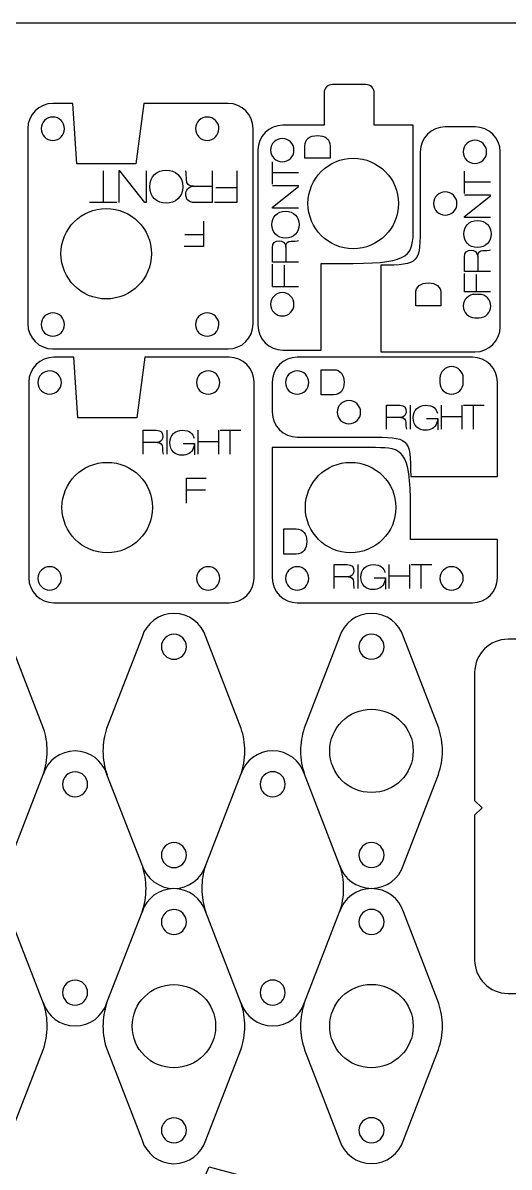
# Model space of a CAD drawing. Header units: millimetres. Extents: x 1 to 244, y 1 to 320.
# Drawn here: x 75.7 to 122.3, y 210.2 to 320 of the extents above; entities that cross this region are included whole.
import ezdxf

# ---------------------------------------------------------------- set-up
doc = ezdxf.new("R2010")
doc.units = ezdxf.units.MM
doc.layers.add('Layer_1', color=7, linetype='CONTINUOUS')

msp = doc.modelspace()

# ---------------------------------------------------------------- linework, layer by layer
at = {"layer": 'Layer_1', "color": 1, "true_color": 0xff0000}
for points in [[(3.684074, 320.010623), (241.132588, 320.010623)], [(104.533081, 313.292606), (104.533081, 310.192112), (100.580277, 310.192112)], [(108.533299, 314.092423), (105.332899, 314.092423)], [(109.324086, 310.19183), (109.333117, 310.192112), (109.333117, 313.292606)], [(80.823592, 306.482583), (80.450494, 312.281121), (78.528843, 312.281121)], [(95.326992, 312.281121), (87.251486, 312.281121), (86.481019, 306.482583), (80.823592, 306.482583), (80.823592, 306.482583)], [(76.128826, 309.881668), (76.128826, 291.10881)], [(79.648419, 309.849495), (79.648419, 309.849495)], [(94.446459, 309.849495), (94.446459, 309.849495)], [(97.726446, 291.10881), (97.726446, 309.881668)], [(113.076794, 300.272566), (113.076794, 310.192112), (109.324086, 310.192112), (109.324086, 310.19183)], [(119.018419, 310.027577), (116.146526, 310.027577)], [(98.180823, 307.792377), (98.180823, 290.993946)], [(113.747072, 307.628123), (113.74425, 300.75827), (113.745379, 300.75827)], [(121.418437, 290.829692), (121.418437, 307.627559)], [(100.52101, 306.672801), (100.52101, 306.672801)], [(118.986246, 306.508266), (118.986246, 306.508266)], [(116.141446, 301.54821), (116.141446, 301.54821)], [(87.988086, 297.854203), (87.988086, 297.854203)], [(107.325106, 298.33257), (107.325106, 298.33257)], [(100.580277, 288.594775), (104.265534, 288.594775), (104.265534, 296.921459), (107.325388, 296.921459)], [(109.970092, 296.748739), (109.970092, 288.429957), (119.018419, 288.429957)], [(119.403088, 293.949095), (118.995277, 293.949095)], [(100.52101, 291.874479), (100.52101, 291.874479)], [(118.987939, 291.709379), (119.39575, 291.709379), (119.39575, 291.709379)], [(79.648419, 291.049543), (79.648419, 291.049543)], [(94.446459, 291.049543), (94.446459, 291.049543)], [(78.528843, 288.709075), (95.326992, 288.709075)], [(80.91729, 282.113251), (80.54391, 287.912643), (78.622823, 287.912643)], [(95.420126, 287.912643), (87.344619, 287.912643), (86.574152, 282.113251), (80.91729, 282.113251), (80.91729, 282.113251)], [(118.750872, 287.912643), (101.953288, 287.912643)], [(115.632034, 285.897577), (115.632034, 285.489475)], [(117.871468, 285.482419), (117.871468, 285.889957), (117.871468, 285.889957)], [(76.222806, 285.512335), (76.222806, 266.73976)], [(79.342208, 285.480726), (79.342208, 285.480726)], [(94.540721, 285.481291), (94.540721, 285.481291)], [(97.819579, 266.73976), (97.819579, 285.512335)], [(99.553552, 285.512335), (99.553552, 282.64016)], [(103.073146, 285.480726), (103.073146, 285.480726)], [(112.832108, 276.464856), (121.150326, 276.464856), (121.150326, 285.512335)], [(108.033483, 282.635645), (108.033483, 282.635645)], [(101.953006, 280.240989), (108.822859, 280.238167), (108.822859, 280.239296)], [(99.553552, 279.235996), (99.553552, 266.73976)], [(109.473099, 279.235996), (99.553552, 279.235996), (99.553552, 279.235996)], [(88.08263, 273.485154), (88.08263, 273.485154)], [(111.413377, 273.484871), (111.413377, 273.484871)], [(121.150326, 266.73976), (121.150326, 270.424736), (112.823923, 270.424736), (112.823923, 273.484871)], [(79.342208, 266.680494), (79.342208, 266.680494)], [(94.540439, 266.680494), (94.540439, 266.680494)], [(103.073146, 266.680494), (103.073146, 266.680494)], [(117.870339, 266.680494), (117.870339, 266.680494)], [(78.622823, 264.340025), (95.420126, 264.340025)], [(101.953288, 264.340025), (118.750872, 264.340025)], [(77.636174, 252.278129), (74.244992, 261.062014)], [(87.07679, 261.074431), (83.684197, 252.286878)], [(96.578648, 252.286878), (93.187748, 261.07048)], [(106.019263, 261.082898), (102.62667, 252.295063)], [(115.521403, 252.295063), (112.130221, 261.078665)], [(123.168497, 260.845831), (122.164068, 260.845831)], [(91.331572, 260.118545), (91.331572, 260.118545)], [(110.274328, 260.127011), (110.274328, 260.127011)], [(118.964232, 257.645996), (118.964232, 245.362838), (119.670634, 244.655871), (118.964232, 243.949751), (118.964232, 230.046074), (118.963668, 230.046074)], [(109.074319, 254.126685), (109.074319, 254.126685)], [(74.244992, 239.158465), (77.603719, 247.848369)], [(87.108963, 239.086216), (83.718628, 247.869818)], [(93.187748, 239.167214), (96.546192, 247.8574)], [(106.051719, 239.094683), (102.661101, 247.878285)], [(112.130503, 239.17568), (115.488948, 247.865303)], [(81.86217, 246.918165), (81.86217, 246.918165)], [(100.804643, 246.926914), (100.804643, 246.926914)], [(91.331572, 240.118585), (91.331572, 240.118585)], [(110.274328, 240.127051), (110.274328, 240.127051)], [(77.636174, 225.860154), (74.244992, 234.644038)], [(83.718628, 225.966834), (87.07679, 234.656456)], [(96.578648, 225.868903), (93.187748, 234.652223)], [(102.661101, 225.975018), (106.019263, 234.665205)], [(115.521121, 225.877369), (112.129939, 234.660689)], [(91.331572, 233.700569), (91.331572, 233.700569)], [(110.274328, 233.709318), (110.274328, 233.709318)], [(90.131563, 227.700525), (90.131563, 227.700525)], [(109.074319, 227.708991), (109.074319, 227.708991)], [(81.86217, 226.917923), (81.86217, 226.917923)], [(100.804643, 226.926671), (100.804643, 226.926671)], [(122.163503, 226.845956), (148.563699, 226.845956)], [(74.244992, 212.740771), (77.603719, 221.430676)], [(83.722014, 221.423903), (87.07679, 212.745005)], [(93.187748, 212.74952), (96.546192, 221.439425)], [(102.66477, 221.432369), (106.019263, 212.753471)], [(112.130221, 212.757987), (115.488666, 221.447609)], [(91.331572, 213.700891), (91.331572, 213.700891)], [(110.274328, 213.709076), (110.274328, 213.709076)], [(101.184232, 159.507451), (81.087752, 168.336774), (81.087752, 175.563638), (90.995728, 204.475894), (93.504119, 210.195974), (110.143659, 205.710334), (121.662841, 207.335651), (128.574463, 212.595991), (175.726459, 212.595991), (175.726459, 162.192796), (163.132292, 159.507451)]]:
    msp.add_lwpolyline(points, dxfattribs=at)
at = {"layer": 'Layer_1', "color": 5, "true_color": 0x0000ff}
for points in [[(102.681986, 307.013161), (102.681986, 308.190875)], [(105.098937, 308.190875), (105.098937, 307.013161), (102.681986, 307.013161), (102.681986, 307.013161)], [(99.575848, 304.518599), (99.575848, 306.67647)], [(83.355126, 305.81033), (83.355126, 302.764588)], [(87.461177, 305.81033), (87.461177, 302.764588), (87.350263, 302.764588), (84.950246, 305.81033), (84.850903, 305.81033), (84.850903, 302.764588)], [(93.797348, 305.81033), (93.797348, 302.764588), (92.12123, 302.764588)], [(96.159266, 305.81033), (96.159266, 302.764588), (94.022843, 302.764588)], [(102.076619, 305.603743), (99.575848, 305.603743)], [(117.978994, 303.626495), (117.978994, 305.783801)], [(92.005801, 304.32189), (92.010317, 304.330075), (93.797348, 304.335719)], [(102.076619, 302.23147), (99.575848, 302.23147), (99.575848, 302.322346), (102.076619, 304.292821), (102.076619, 304.374666), (99.575848, 304.374666)], [(120.48033, 304.711357), (117.978712, 304.711357)], [(96.159266, 304.180779), (94.146174, 304.180779)], [(120.48033, 301.338519), (117.978712, 301.338519), (117.978712, 301.429677), (120.48033, 303.400717), (120.48033, 303.482561), (117.978712, 303.482561)], [(84.675643, 302.764588), (82.048719, 302.764588)], [(89.397503, 302.696855), (89.397503, 302.696855)], [(92.983137, 300.970219), (92.983137, 298.553832), (91.100997, 298.553832)], [(99.519403, 300.641148), (99.519403, 300.641148)], [(92.983137, 299.677359), (91.179172, 299.677359)], [(117.923114, 299.748761), (117.923114, 299.748761)], [(102.076619, 297.027857), (99.575848, 297.027857), (99.575848, 298.404537)], [(100.854879, 298.498799), (100.86137, 298.495412)], [(100.861088, 298.495412), (100.865603, 297.027857)], [(102.076619, 294.68767), (99.575848, 294.68767), (99.575848, 296.842719)], [(100.738603, 294.68767), (100.738603, 296.741119)], [(120.48033, 296.134906), (117.978712, 296.134906), (117.978712, 297.51215)], [(119.258308, 297.606412), (119.264799, 297.603308), (119.269314, 296.134906)], [(120.48033, 294.195757), (117.978712, 294.195757), (117.978712, 295.950332)], [(119.14175, 294.195757), (119.14175, 295.848732)], [(113.315837, 292.85633), (113.315837, 294.034043)], [(115.732506, 294.034043), (115.732506, 292.85633), (113.315837, 292.85633), (113.315837, 292.85633)], [(104.261866, 286.716586), (105.439861, 286.716586)], [(105.439861, 284.299908), (104.261866, 284.299908), (104.261866, 286.716586), (104.261866, 286.716586)], [(110.510548, 281.003554), (110.510548, 283.301688), (111.775186, 283.301688)], [(112.792879, 283.301688), (112.792879, 281.003554)], [(115.779919, 281.003554), (115.779919, 283.301688)], [(117.748983, 283.301688), (117.748983, 281.003554)], [(117.905334, 283.301688), (119.886817, 283.301688)], [(118.863761, 281.0044), (118.863761, 283.281368)], [(111.861828, 282.126798), (111.859006, 282.120871), (110.510548, 282.116638)], [(114.347359, 282.03056), (115.42827, 282.03056), (115.42827, 280.953036)], [(115.779919, 282.232631), (117.748983, 282.232631)], [(87.179519, 278.604383), (87.179519, 280.901954), (88.444439, 280.901954)], [(89.461568, 280.901671), (89.461568, 278.6041)], [(92.448608, 278.604383), (92.448608, 280.901954)], [(94.417672, 280.901671), (94.417672, 278.6041)], [(94.574588, 280.901671), (96.556352, 280.901671)], [(95.533297, 278.604383), (95.533297, 280.881351)], [(88.531363, 279.727063), (88.528259, 279.721136), (87.179519, 279.716903)], [(91.016048, 279.630543), (92.096959, 279.630543), (92.096959, 278.553018)], [(92.448608, 279.832896), (94.417672, 279.832896)], [(91.349917, 273.899174), (91.349917, 276.31556), (93.232057, 276.31556)], [(91.349917, 275.192034), (93.153881, 275.192034)], [(100.678208, 271.439325), (101.855921, 271.439325)], [(101.855921, 269.022656), (100.678208, 269.022656), (100.678208, 271.439325), (100.678208, 271.439325)], [(105.484452, 265.709085), (105.484452, 268.006374), (106.748808, 268.006374)], [(107.766501, 268.006374), (107.766501, 265.709085)], [(110.753541, 265.709085), (110.753541, 268.006374)], [(110.753541, 266.938727), (112.722606, 266.938727)], [(112.722606, 268.006374), (112.722606, 265.709085)], [(112.878957, 268.006374), (114.860721, 268.006374)], [(113.837666, 265.709367), (113.837666, 267.986054)], [(106.835732, 266.832047), (106.832628, 266.825838), (105.484452, 266.821323)], [(109.320699, 266.736091), (110.401892, 266.736091), (110.401892, 265.65772)]]:
    msp.add_lwpolyline(points, dxfattribs=at)
at = {"layer": 'Layer_1', "color": 1, "true_color": 0xff0000}
for points in [[(105.332899, 314.092423), (104.890939, 314.092423), (104.533081, 313.734001), (104.533081, 313.292606)], [(109.333117, 313.292606), (109.333117, 313.734001), (108.97413, 314.092423), (108.533299, 314.092423)], [(78.528843, 312.281121), (77.203246, 312.281121), (76.128826, 311.206137), (76.128826, 309.881668)], [(97.726446, 309.881668), (97.726446, 311.206419), (96.65259, 312.281121), (95.326992, 312.281121)], [(78.53223, 310.973868), (77.913599, 310.975279), (77.410961, 310.476028), (77.408703, 309.857679)], [(79.648419, 309.849495), (79.651241, 310.467844), (79.150579, 310.971046), (78.53223, 310.973868)], [(93.33027, 310.97415), (92.711357, 310.976126), (92.209001, 310.476592), (92.206461, 309.857961)], [(94.446459, 309.849495), (94.449281, 310.468408), (93.948901, 310.97161), (93.33027, 310.97415)], [(77.408703, 309.857679), (77.405881, 309.238766), (77.905979, 308.735846), (78.524328, 308.734717)], [(78.524328, 308.734717), (79.142959, 308.731612), (79.646161, 309.231428), (79.648419, 309.849495)], [(92.206461, 309.857961), (92.203639, 309.23933), (92.704301, 308.73641), (93.32265, 308.734717)], [(93.32265, 308.734717), (93.940999, 308.732177), (94.444483, 309.23171), (94.446459, 309.849495)], [(100.580277, 310.192112), (99.254961, 310.192112), (98.180823, 309.11741), (98.180823, 307.792377)], [(116.146526, 310.027577), (114.822057, 310.027577), (113.747072, 308.953439), (113.747072, 307.628123)], [(121.418437, 307.627559), (121.418437, 308.953157), (120.343452, 310.027577), (119.018419, 310.027577)], [(100.52863, 308.912235), (99.910281, 308.914492), (99.407643, 308.414395), (99.405386, 307.796046)], [(101.644254, 307.789272), (101.647077, 308.407057), (101.14839, 308.910541), (100.52863, 308.912235)], [(118.99443, 308.747981), (118.375517, 308.749957), (117.872597, 308.250424), (117.870903, 307.632075)], [(120.110619, 307.624172), (120.113441, 308.242804), (119.612779, 308.745724), (118.99443, 308.747981)], [(99.405386, 307.796046), (99.402563, 307.177979), (99.902943, 306.674495), (100.52101, 306.672801)], [(100.52101, 306.672801), (101.139923, 306.670543), (101.643126, 307.170359), (101.644254, 307.789272)], [(117.870903, 307.632075), (117.868081, 307.013443), (118.368179, 306.509959), (118.986246, 306.508266)], [(118.986246, 306.508266), (119.604594, 306.506008), (120.108079, 307.005823), (120.110619, 307.624172)], [(102.98481, 302.672583), (102.98481, 305.069497), (104.92791, 307.012597), (107.325106, 307.012597)], [(107.325106, 307.012597), (109.721737, 307.012597), (111.664837, 305.069497), (111.664837, 302.672583)], [(116.14963, 303.788208), (115.530717, 303.790466), (115.027797, 303.29065), (115.026103, 302.671737)], [(117.265819, 302.664399), (117.268641, 303.283312), (116.767979, 303.785386), (116.14963, 303.788208)], [(79.308059, 297.854203), (79.308059, 300.250835), (81.251159, 302.193935), (83.648354, 302.193935)], [(83.648354, 302.193935), (86.04555, 302.193652), (87.988086, 300.250552), (87.988086, 297.854203)], [(107.325106, 298.33257), (104.92791, 298.33257), (102.98481, 300.275106), (102.98481, 302.672583)], [(111.664837, 302.672583), (111.664837, 300.275388), (109.721737, 298.33257), (107.325106, 298.33257)], [(115.026103, 302.671737), (115.023281, 302.05367), (115.523379, 301.550186), (116.141446, 301.54821)], [(116.141446, 301.54821), (116.759794, 301.545106), (117.262997, 302.045768), (117.265819, 302.664399)], [(107.325388, 296.921459), (112.853839, 296.921459), (113.076794, 297.763328), (113.076794, 300.272566)], [(113.745379, 300.75827), (113.745379, 296.916379), (113.745379, 296.748739), (109.970092, 296.748739)], [(83.648354, 293.51419), (81.251159, 293.51419), (79.308059, 295.457008), (79.308059, 297.854203)], [(87.988086, 297.854203), (87.988086, 295.457008), (86.04555, 293.51419), (83.648354, 293.51419)], [(100.52863, 294.11363), (99.910281, 294.116452), (99.407643, 293.616355), (99.405386, 292.997723)], [(101.644254, 292.990668), (101.647077, 293.609017), (101.14839, 294.112219), (100.52863, 294.11363)], [(118.995277, 293.949095), (118.376646, 293.951352), (117.872879, 293.452383), (117.871468, 292.833188)], [(120.518994, 292.825003), (120.521817, 293.444199), (120.021437, 293.947683), (119.403088, 293.949095)], [(99.405386, 292.997723), (99.402563, 292.379375), (99.902943, 291.876455), (100.52101, 291.874479)], [(100.52101, 291.874479), (101.139923, 291.872221), (101.643126, 292.372319), (101.644254, 292.990668)], [(117.871468, 292.833188), (117.868646, 292.214275), (118.369026, 291.711355), (118.987939, 291.709379)], [(119.39575, 291.709379), (120.013534, 291.707121), (120.516737, 292.207219), (120.518994, 292.825003)], [(76.128826, 291.10881), (76.128826, 289.783495), (77.203246, 288.709075), (78.528843, 288.709075)], [(78.53223, 292.173635), (77.913599, 292.175892), (77.410397, 291.676923), (77.408703, 291.057728)], [(79.648419, 291.049543), (79.651241, 291.668739), (79.150579, 292.171941), (78.53223, 292.173635)], [(93.33027, 292.173635), (92.711921, 292.175892), (92.208719, 291.676923), (92.207026, 291.057728)], [(94.446459, 291.049543), (94.449281, 291.668739), (93.948901, 292.171941), (93.33027, 292.173635)], [(95.326992, 288.709075), (96.65259, 288.709075), (97.726446, 289.783495), (97.726446, 291.10881)], [(77.408703, 291.057728), (77.405881, 290.438815), (77.905979, 289.936177), (78.52461, 289.933919)], [(78.52461, 289.933919), (79.142959, 289.931661), (79.646161, 290.432041), (79.648419, 291.049543)], [(92.207026, 291.057728), (92.204203, 290.438815), (92.704866, 289.936177), (93.323214, 289.933919)], [(93.323214, 289.933919), (93.941563, 289.931661), (94.445048, 290.432041), (94.446459, 291.049543)], [(98.180823, 290.993946), (98.180823, 289.66863), (99.254961, 288.594775), (100.580277, 288.594775)], [(119.018419, 288.429957), (120.343452, 288.429957), (121.418437, 289.504377), (121.418437, 290.829692)], [(78.622823, 287.912643), (77.296661, 287.912643), (76.222806, 286.837659), (76.222806, 285.512335)], [(97.819579, 285.512335), (97.819579, 286.837659), (96.746006, 287.912643), (95.420126, 287.912643)], [(101.953288, 287.912643), (100.627972, 287.912643), (99.553552, 286.837659), (99.553552, 285.512335)], [(121.150326, 285.512335), (121.150326, 286.837659), (120.07647, 287.912643), (118.750872, 287.912643)], [(116.755843, 287.013483), (116.13693, 287.015741), (115.633446, 286.515643), (115.632034, 285.897577)], [(117.871468, 285.889957), (117.87429, 286.508023), (117.37391, 287.011508), (116.755843, 287.013483)], [(78.226301, 286.604826), (77.607388, 286.606519), (77.10475, 286.106986), (77.102492, 285.488628)], [(79.342208, 285.480726), (79.34503, 286.099366), (78.844368, 286.602568), (78.226301, 286.604826)], [(93.424532, 286.604826), (92.805619, 286.607366), (92.303546, 286.107268), (92.301006, 285.489475)], [(94.540721, 285.481291), (94.543543, 286.099648), (94.043163, 286.60285), (93.424532, 286.604826)], [(101.956957, 286.604826), (101.338608, 286.606519), (100.835688, 286.106986), (100.833712, 285.488628)], [(103.073146, 285.480726), (103.075968, 286.099366), (102.575306, 286.602568), (101.956957, 286.604826)], [(77.102492, 285.488628), (77.09967, 284.869715), (77.60005, 284.366513), (78.218399, 284.365666)], [(78.218399, 284.365666), (78.836748, 284.362844), (79.33995, 284.862659), (79.342208, 285.480726)], [(92.301006, 285.489475), (92.298183, 284.869715), (92.798563, 284.367077), (93.416912, 284.366231)], [(93.416912, 284.366231), (94.035261, 284.363408), (94.538746, 284.862659), (94.540721, 285.481291)], [(100.833712, 285.488628), (100.83089, 284.869715), (101.330988, 284.366513), (101.949337, 284.365666)], [(101.949337, 284.365666), (102.567686, 284.362844), (103.070888, 284.862659), (103.073146, 285.480726)], [(115.632034, 285.489475), (115.629212, 284.871126), (116.128746, 284.367359), (116.747659, 284.366231)], [(116.747659, 284.366231), (117.366572, 284.363408), (117.869492, 284.863506), (117.871468, 285.482419)], [(106.917012, 283.759735), (106.298381, 283.762557), (105.796026, 283.262742), (105.793486, 282.644111)], [(108.033483, 282.635645), (108.036306, 283.254275), (107.535643, 283.757477), (106.917012, 283.759735)], [(99.553552, 282.64016), (99.553552, 281.315974), (100.627408, 280.240989), (101.953006, 280.240989)], [(105.793486, 282.644111), (105.790663, 282.02548), (106.291043, 281.52256), (106.909674, 281.520867)], [(106.909674, 281.520867), (107.528023, 281.518045), (108.030943, 282.01786), (108.033483, 282.635645)], [(108.822859, 280.239296), (112.66475, 280.239296), (112.832108, 280.239296), (112.832108, 276.464856)], [(112.823923, 273.484871), (112.823923, 279.01304), (111.982337, 279.235996), (109.473099, 279.235996)], [(79.402321, 273.485154), (79.402321, 275.88122), (81.345421, 277.824885), (83.742617, 277.824885)], [(83.742617, 277.824885), (86.139812, 277.824885), (88.08263, 275.88122), (88.08263, 273.485154)], [(102.73335, 273.484871), (102.73335, 275.88122), (104.67645, 277.824885), (107.073363, 277.824885)], [(107.073363, 277.824885), (109.470559, 277.824885), (111.413377, 275.88122), (111.413377, 273.484871)], [(83.742617, 269.144858), (81.345421, 269.144858), (79.402321, 271.087958), (79.402321, 273.485154)], [(88.08263, 273.485154), (88.08263, 271.087958), (86.139812, 269.144858), (83.742617, 269.144858)], [(107.073363, 269.144858), (104.67645, 269.144858), (102.73335, 271.087394), (102.73335, 273.484871)], [(111.413377, 273.484871), (111.413377, 271.087394), (109.470559, 269.144858), (107.073363, 269.144858)], [(78.226301, 267.804303), (77.607388, 267.807125), (77.104186, 267.307591), (77.102492, 266.689243)], [(79.342208, 266.680494), (79.34503, 267.300254), (78.844368, 267.803456), (78.226301, 267.804303)], [(93.42425, 267.804303), (92.805619, 267.807125), (92.302417, 267.307591), (92.301006, 266.689243)], [(94.540439, 266.680494), (94.543261, 267.300254), (94.042599, 267.803456), (93.42425, 267.804303)], [(101.956957, 267.804303), (101.338608, 267.807125), (100.835123, 267.307591), (100.833712, 266.688396)], [(103.073146, 266.680494), (103.075968, 267.300254), (102.575306, 267.802609), (101.956957, 267.804303)], [(116.754432, 267.804303), (116.136083, 267.807125), (115.632881, 267.307591), (115.631188, 266.688396)], [(117.870339, 266.680494), (117.873161, 267.300254), (117.373063, 267.802609), (116.754432, 267.804303)], [(76.222806, 266.73976), (76.222806, 265.414727), (77.296661, 264.340025), (78.622823, 264.340025)], [(77.102492, 266.689243), (77.09967, 266.069483), (77.60005, 265.566845), (78.218681, 265.565434)], [(78.218681, 265.565434), (78.836748, 265.562611), (79.33995, 266.062709), (79.342208, 266.680494)], [(92.301006, 266.689243), (92.298183, 266.069483), (92.798563, 265.566845), (93.416912, 265.565434)], [(93.416912, 265.565434), (94.035261, 265.562611), (94.538746, 266.062709), (94.540439, 266.680494)], [(95.420126, 264.340025), (96.746006, 264.340025), (97.819579, 265.414727), (97.819579, 266.73976)], [(99.553552, 266.73976), (99.553552, 265.414163), (100.627972, 264.340025), (101.953288, 264.340025)], [(100.833712, 266.688396), (100.83089, 266.069483), (101.330988, 265.566845), (101.949901, 265.564869)], [(101.949901, 265.564869), (102.567686, 265.562047), (103.070888, 266.062427), (103.073146, 266.680494)], [(115.631188, 266.688396), (115.628366, 266.069483), (116.128746, 265.566845), (116.747377, 265.564869)], [(116.747377, 265.564869), (117.365726, 265.562047), (117.868928, 266.062427), (117.870339, 266.680494)], [(118.750872, 264.340025), (120.07647, 264.340025), (121.150326, 265.414163), (121.150326, 266.73976)], [(90.131563, 263.319227), (88.69731, 263.319227), (87.48319, 262.374911), (87.07679, 261.074431)], [(93.187748, 261.07048), (92.782477, 262.3735), (91.56751, 263.319227), (90.131563, 263.319227)], [(109.074319, 263.327129), (107.640066, 263.327129), (106.425663, 262.383378), (106.019263, 261.082898)], [(112.130221, 261.078665), (111.72495, 262.381685), (110.509983, 263.327129), (109.074319, 263.327129)], [(90.131563, 261.318271), (89.469188, 261.318271), (88.931554, 260.781203), (88.931554, 260.118545)], [(91.331572, 260.118545), (91.331572, 260.781203), (90.794786, 261.318271), (90.131563, 261.318271)], [(109.074319, 261.326456), (108.411661, 261.326456), (107.87431, 260.789387), (107.87431, 260.127011)], [(110.274328, 260.127011), (110.274328, 260.789387), (109.737259, 261.326456), (109.074319, 261.326456)], [(122.164068, 260.845831), (120.396792, 260.845831), (118.964232, 259.413836), (118.964232, 257.645996)], [(88.931554, 260.118545), (88.931554, 259.455605), (89.469188, 258.918536), (90.131563, 258.918536)], [(90.131563, 258.918536), (90.794786, 258.918536), (91.331572, 259.455323), (91.331572, 260.118545)], [(107.87431, 260.127011), (107.87431, 259.463789), (108.411661, 258.927003), (109.074319, 258.927003)], [(109.074319, 258.927003), (109.737259, 258.927003), (110.274328, 259.463789), (110.274328, 260.127011)], [(105.074101, 250.126749), (105.074101, 252.335703), (106.864801, 254.126685), (109.074319, 254.126685)], [(109.074319, 254.126685), (111.28299, 254.126685), (113.07369, 252.335703), (113.07369, 250.126749)], [(77.988952, 250.110098), (77.988952, 250.867865), (77.865057, 251.597127), (77.636174, 252.278129)], [(83.684197, 252.286878), (83.455314, 251.606158), (83.331983, 250.876896), (83.331983, 250.118847)], [(96.931426, 250.118847), (96.931426, 250.876896), (96.80753, 251.606158), (96.578648, 252.286878)], [(102.62667, 252.295063), (102.397788, 251.614343), (102.274457, 250.884798), (102.274457, 250.127031)], [(115.874181, 250.127031), (115.874181, 250.884798), (115.750286, 251.614343), (115.521403, 252.295063)], [(77.603719, 247.848369), (77.853486, 248.555618), (77.988952, 249.316771), (77.988952, 250.110098)], [(80.662161, 250.118565), (79.22819, 250.118565), (78.013788, 249.174249), (77.607106, 247.873487)], [(83.718628, 247.869818), (83.313074, 249.171709), (82.09839, 250.118565), (80.662161, 250.118565)], [(83.331983, 250.118847), (83.331983, 249.320158), (83.469143, 248.553925), (83.722014, 247.841878)], [(96.546192, 247.8574), (96.795959, 248.564649), (96.931426, 249.325803), (96.931426, 250.118847)], [(99.604634, 250.126749), (98.170663, 250.126749), (96.956261, 249.18328), (96.549861, 247.882236)], [(102.661101, 247.878285), (102.255548, 249.18074), (101.040863, 250.126749), (99.604634, 250.126749)], [(102.274457, 250.127031), (102.274457, 249.328625), (102.411617, 248.562109), (102.66477, 247.850063)], [(109.074319, 246.126814), (106.864801, 246.126814), (105.074101, 247.917796), (105.074101, 250.126749)], [(113.07369, 250.126749), (113.07369, 247.917796), (111.28299, 246.126814), (109.074319, 246.126814)], [(115.488948, 247.865303), (115.738714, 248.572834), (115.874181, 249.333705), (115.874181, 250.127031)], [(80.662726, 248.117327), (79.999786, 248.117327), (79.462434, 247.58054), (79.462434, 246.918165)], [(81.86217, 246.918165), (81.86217, 247.58054), (81.325101, 248.117327), (80.662726, 248.117327)], [(99.605199, 248.125794), (98.942259, 248.125794), (98.404908, 247.588725), (98.404908, 246.926914)], [(100.804643, 246.926914), (100.804643, 247.588725), (100.267292, 248.125794), (99.605199, 248.125794)], [(79.462434, 246.918165), (79.462434, 246.254943), (79.999786, 245.718156), (80.662726, 245.718156)], [(80.662726, 245.718156), (81.325101, 245.718156), (81.86217, 246.254943), (81.86217, 246.918165)], [(98.404908, 246.926914), (98.404908, 246.263127), (98.942259, 245.726623), (99.605199, 245.726623)], [(99.605199, 245.726623), (100.267292, 245.726623), (100.804643, 246.263127), (100.804643, 246.926914)], [(90.131563, 241.318594), (89.469188, 241.318594), (88.931554, 240.78096), (88.931554, 240.118585)], [(91.331572, 240.118585), (91.331572, 240.78096), (90.794786, 241.318594), (90.131563, 241.318594)], [(109.074319, 241.32706), (108.411661, 241.32706), (107.87431, 240.789991), (107.87431, 240.127051)], [(110.274328, 240.127051), (110.274328, 240.789991), (109.737259, 241.32706), (109.074319, 241.32706)], [(88.931554, 240.118585), (88.931554, 239.455645), (89.469188, 238.918576), (90.131563, 238.918576)], [(90.131563, 238.918576), (90.794786, 238.918576), (91.331572, 239.455645), (91.331572, 240.118585)], [(107.87431, 240.127051), (107.87431, 239.464394), (108.411661, 238.927325), (109.074319, 238.927325)], [(109.074319, 238.927325), (109.737259, 238.927325), (110.274328, 239.464394), (110.274328, 240.127051)], [(87.07679, 239.162698), (87.482908, 237.861936), (88.69731, 236.918185), (90.131563, 236.918185)], [(87.462306, 236.917903), (87.462306, 237.675951), (87.338128, 238.404931), (87.108963, 239.086216)], [(90.131563, 236.918185), (91.56751, 236.918185), (92.782477, 237.864194), (93.187748, 239.167214)], [(93.157268, 239.094683), (92.928668, 238.413963), (92.80449, 237.6847), (92.80449, 236.926934)], [(106.019546, 239.171165), (106.425663, 237.87012), (107.640348, 236.926651), (109.074601, 236.926651)], [(106.405061, 236.926934), (106.405061, 237.6847), (106.280601, 238.413963), (106.051719, 239.094683)], [(109.074601, 236.926651), (110.510266, 236.926651), (111.725232, 237.87266), (112.130503, 239.17568)], [(87.07679, 234.656456), (87.326274, 235.363705), (87.462306, 236.12514), (87.462306, 236.917903)], [(90.131563, 236.901251), (88.69731, 236.901251), (87.48319, 235.956936), (87.07679, 234.656456)], [(93.187748, 234.652223), (92.782477, 235.955807), (91.56751, 236.901251), (90.131563, 236.901251)], [(92.80449, 236.926934), (92.80449, 236.127963), (92.942214, 235.362011), (93.195368, 234.649683)], [(109.074037, 236.909436), (107.639783, 236.909436), (106.425381, 235.965685), (106.018981, 234.665205)], [(106.019263, 234.665205), (106.268748, 235.372171), (106.405061, 236.133325), (106.405061, 236.926934)], [(112.129939, 234.660689), (111.724668, 235.963709), (110.509701, 236.909436), (109.074037, 236.909436)], [(90.131563, 234.900014), (89.469188, 234.900014), (88.931554, 234.363509), (88.931554, 233.700569)], [(91.331572, 233.700569), (91.331572, 234.363509), (90.794786, 234.900014), (90.131563, 234.900014)], [(109.074319, 234.908763), (108.411661, 234.908763), (107.87431, 234.371411), (107.87431, 233.709318)], [(110.274328, 233.709318), (110.274328, 234.371411), (109.737259, 234.908763), (109.074319, 234.908763)], [(88.931554, 233.700569), (88.931554, 233.037347), (89.469188, 232.500843), (90.131563, 232.500843)], [(90.131563, 232.500843), (90.794786, 232.500843), (91.331572, 233.037347), (91.331572, 233.700569)], [(107.87431, 233.709318), (107.87431, 233.046378), (108.411661, 232.509027), (109.074319, 232.509027)], [(109.074319, 232.509027), (109.737259, 232.509027), (110.274328, 233.046378), (110.274328, 233.709318)], [(118.963668, 230.046074), (118.963668, 228.278516), (120.396228, 226.845956), (122.163503, 226.845956)], [(80.662726, 228.117931), (79.999786, 228.117931), (79.462434, 227.580863), (79.462434, 226.917923)], [(81.86217, 226.917923), (81.86217, 227.580863), (81.325101, 228.117931), (80.662726, 228.117931)], [(86.131628, 223.700871), (86.131628, 225.909543), (87.922328, 227.700525), (90.131563, 227.700525)], [(90.131563, 227.700525), (92.340517, 227.700525), (94.131217, 225.90926), (94.131217, 223.700871)], [(99.605199, 228.12668), (98.942259, 228.12668), (98.404908, 227.589047), (98.404908, 226.926671)], [(100.804643, 226.926671), (100.804643, 227.589047), (100.267292, 228.12668), (99.605199, 228.12668)], [(105.074101, 223.709903), (105.074101, 225.918291), (106.864801, 227.708991), (109.074319, 227.708991)], [(109.074319, 227.708991), (111.28299, 227.708991), (113.07369, 225.918574), (113.07369, 223.709903)], [(79.462434, 226.917923), (79.462434, 226.255265), (79.999786, 225.717914), (80.662726, 225.717914)], [(80.662726, 225.717914), (81.325101, 225.717914), (81.86217, 226.255265), (81.86217, 226.917923)], [(98.404908, 226.926671), (98.404908, 226.264014), (98.942259, 225.726098), (99.605199, 225.726098)], [(99.605199, 225.726098), (100.267292, 225.726098), (100.804643, 226.264014), (100.804643, 226.926671)], [(77.607106, 225.962036), (78.013788, 224.661556), (79.22819, 223.717805), (80.662161, 223.717805)], [(77.988952, 223.69184), (77.988952, 224.450454), (77.865057, 225.179716), (77.636174, 225.860154)], [(80.662161, 223.717805), (82.09839, 223.717805), (83.313357, 224.663814), (83.718628, 225.966834)], [(83.684197, 225.868903), (83.455314, 225.1879), (83.331983, 224.458638), (83.331983, 223.700871)], [(96.549861, 225.970503), (96.956261, 224.670023), (98.170663, 223.726271), (99.604634, 223.726271)], [(96.931426, 223.700871), (96.931426, 224.458638), (96.80753, 225.1879), (96.578648, 225.868903)], [(99.604634, 223.726271), (101.040863, 223.726271), (102.255548, 224.671998), (102.661101, 225.975018)], [(102.62667, 225.877369), (102.397788, 225.196367), (102.274457, 224.467105), (102.274457, 223.70962)], [(115.873899, 223.70962), (115.873899, 224.467105), (115.750003, 225.196367), (115.521121, 225.877369)], [(77.603719, 221.430676), (77.853486, 222.137925), (77.988952, 222.899078), (77.988952, 223.69184)], [(83.331983, 223.700871), (83.331983, 222.902183), (83.469143, 222.135949), (83.722014, 221.423903)], [(90.131563, 219.700371), (87.922328, 219.700371), (86.131628, 221.491636), (86.131628, 223.700871)], [(94.131217, 223.700871), (94.131217, 221.491636), (92.340517, 219.700371), (90.131563, 219.700371)], [(96.546192, 221.439425), (96.795959, 222.146109), (96.931426, 222.907827), (96.931426, 223.700871)], [(102.274457, 223.70962), (102.274457, 222.910367), (102.411617, 222.144416), (102.66477, 221.432369)], [(109.074319, 219.709685), (106.864801, 219.709685), (105.074101, 221.500103), (105.074101, 223.709903)], [(113.07369, 223.709903), (113.07369, 221.500103), (111.28299, 219.709685), (109.074319, 219.709685)], [(115.488666, 221.447609), (115.738432, 222.15514), (115.873899, 222.916011), (115.873899, 223.70962)], [(90.131563, 214.9009), (89.469188, 214.9009), (88.931554, 214.363267), (88.931554, 213.700891)], [(91.331572, 213.700891), (91.331572, 214.363267), (90.794786, 214.9009), (90.131563, 214.9009)], [(109.074319, 214.909085), (108.411661, 214.909085), (107.87431, 214.372016), (107.87431, 213.709076)], [(110.274328, 213.709076), (110.274328, 214.372016), (109.737259, 214.909085), (109.074319, 214.909085)], [(88.931554, 213.700891), (88.931554, 213.038234), (89.469188, 212.500883), (90.131563, 212.500883)], [(90.131563, 212.500883), (90.794786, 212.500883), (91.331572, 213.038234), (91.331572, 213.700891)], [(107.87431, 213.709076), (107.87431, 213.046418), (108.411661, 212.509067), (109.074319, 212.509067)], [(109.074319, 212.509067), (109.737259, 212.509067), (110.274328, 213.0467), (110.274328, 213.709076)], [(87.07679, 212.745005), (87.482908, 211.444243), (88.69731, 210.500209), (90.131563, 210.500209)], [(90.131563, 210.500209), (91.56751, 210.500209), (92.782477, 211.446218), (93.187748, 212.74952)], [(106.019263, 212.753471), (106.425381, 211.452427), (107.640066, 210.508958), (109.074319, 210.508958)], [(109.074319, 210.508958), (110.509983, 210.508958), (111.72495, 211.454967), (112.130221, 212.757987)]]:
    msp.add_open_spline(points, degree=3, dxfattribs=at)
at = {"layer": 'Layer_1', "color": 5, "true_color": 0x0000ff}
for points in [[(102.681986, 308.190875), (102.681986, 308.857766), (103.169666, 309.199537), (103.890461, 309.199537)], [(103.890461, 309.199537), (104.611539, 309.199537), (105.098937, 308.857766), (105.098937, 308.190875)], [(87.819317, 304.287741), (87.819317, 305.294428), (88.52713, 305.878346), (89.397503, 305.878346)], [(89.397503, 305.878346), (90.267877, 305.878346), (90.97569, 305.294428), (90.97569, 304.287741)], [(91.336088, 304.970155), (91.336088, 305.081068), (91.327903, 305.686717), (91.26779, 305.81033)], [(89.397503, 302.696855), (88.52713, 302.696855), (87.819317, 303.280772), (87.819317, 304.287741)], [(90.97569, 304.287741), (90.97569, 303.280772), (90.267877, 302.696855), (89.397503, 302.696855)], [(91.281054, 303.596579), (91.281054, 303.886703), (91.477199, 304.292257), (92.005801, 304.32189)], [(92.010317, 304.330075), (91.541263, 304.334308), (91.336088, 304.551901), (91.336088, 304.970155)], [(92.12123, 302.764588), (91.51163, 302.764588), (91.281054, 303.054995), (91.281054, 303.596579)], [(99.519403, 300.641148), (99.519403, 301.355452), (99.999463, 301.937395), (100.826374, 301.937395)], [(100.826374, 301.937395), (101.653286, 301.937395), (102.132781, 301.355452), (102.132781, 300.641148)], [(117.923114, 299.748761), (117.923114, 300.463348), (118.40261, 301.044443), (119.229521, 301.044443)], [(119.229521, 301.044443), (120.056432, 301.044443), (120.535928, 300.463348), (120.535928, 299.748761)], [(100.826374, 299.344619), (99.999463, 299.344619), (99.519403, 299.926279), (99.519403, 300.641148)], [(102.132781, 300.641148), (102.132781, 299.926279), (101.653286, 299.344619), (100.826374, 299.344619)], [(99.575848, 298.404537), (99.575848, 298.905199), (99.814043, 299.09457), (100.25939, 299.09457)], [(100.25939, 299.09457), (100.497021, 299.09457), (100.830608, 298.933139), (100.854879, 298.498799)], [(100.86137, 298.495412), (100.864757, 298.88121), (101.043403, 299.04885), (101.386586, 299.04885)], [(101.386586, 299.04885), (101.478308, 299.04885), (101.975866, 299.056188), (102.076619, 299.105012)], [(119.229521, 298.452515), (118.40261, 298.452515), (117.923114, 299.03361), (117.923114, 299.748761)], [(120.535928, 299.748761), (120.535928, 299.03361), (120.056432, 298.452515), (119.229521, 298.452515)], [(117.978712, 297.51215), (117.978712, 298.01253), (118.217472, 298.201337), (118.662254, 298.201337)], [(118.662254, 298.201337), (118.90045, 298.201337), (119.233472, 298.040752), (119.258308, 297.606412)], [(119.264799, 297.603308), (119.268186, 297.988541), (119.44655, 298.156463), (119.790014, 298.156463)], [(119.790014, 298.156463), (119.881172, 298.156463), (120.37873, 298.163519), (120.48033, 298.212626)], [(113.315837, 294.034043), (113.315837, 294.701217), (113.803234, 295.042988), (114.524312, 295.042988)], [(114.524312, 295.042988), (115.245672, 295.042988), (115.732506, 294.701217), (115.732506, 294.034043)], [(105.439861, 286.716586), (106.106752, 286.716586), (106.448523, 286.228906), (106.448523, 285.508102)], [(106.448523, 285.508102), (106.448523, 284.787306), (106.106752, 284.299908), (105.439861, 284.299908)], [(111.775186, 283.301688), (112.234926, 283.301688), (112.409057, 283.082966), (112.409057, 282.673744)], [(112.409057, 282.673744), (112.409057, 282.455023), (112.261172, 282.149376), (111.861828, 282.126798)], [(113.073408, 282.101116), (113.073408, 282.860575), (113.60709, 283.301688), (114.263539, 283.301688)], [(114.263539, 283.301688), (114.980948, 283.301688), (115.310866, 282.983059), (115.394686, 282.538843)], [(111.859006, 282.120871), (112.212912, 282.117767), (112.367288, 281.953231), (112.367288, 281.637707)], [(112.367288, 281.637707), (112.367288, 281.554169), (112.373779, 281.097251), (112.418652, 281.003554)], [(114.263539, 280.901671), (113.60709, 280.901671), (113.073408, 281.341938), (113.073408, 282.101116)], [(115.348401, 281.645891), (115.189228, 281.117854), (114.743317, 280.901671), (114.263539, 280.901671)], [(115.42827, 282.03056), (115.394686, 281.763014), (115.348401, 281.645891), (115.348401, 281.645891)], [(88.444439, 280.901954), (88.904179, 280.901954), (89.07831, 280.683231), (89.07831, 280.274009)], [(89.07831, 280.274009), (89.07831, 280.055287), (88.930426, 279.749923), (88.531363, 279.727063)], [(89.742097, 279.701098), (89.742097, 280.46084), (90.275779, 280.901671), (90.932228, 280.901671)], [(90.932228, 280.901671), (91.649637, 280.901671), (91.979554, 280.583043), (92.063374, 280.138825)], [(88.528259, 279.721136), (88.882166, 279.717749), (89.036259, 279.553778), (89.036259, 279.237971)], [(89.036259, 279.237971), (89.036259, 279.154716), (89.043032, 278.697516), (89.087906, 278.604383)], [(90.932228, 278.501654), (90.275779, 278.501654), (89.742097, 278.94192), (89.742097, 279.701098)], [(92.01709, 279.245874), (91.857917, 278.717836), (91.412006, 278.501654), (90.932228, 278.501654)], [(92.096959, 279.630543), (92.063374, 279.363278), (92.01709, 279.245874), (92.01709, 279.245874)], [(101.855921, 271.439325), (102.523094, 271.439325), (102.864866, 270.951927), (102.864866, 270.230849)], [(102.864866, 270.230849), (102.864866, 269.509771), (102.523094, 269.022656), (101.855921, 269.022656)], [(106.748808, 268.006374), (107.208548, 268.006374), (107.382679, 267.787934), (107.382679, 267.378994)], [(107.382679, 267.378994), (107.382679, 267.160554), (107.234794, 266.854625), (106.835732, 266.832047)], [(108.046748, 266.806365), (108.046748, 267.566107), (108.580712, 268.006374), (109.237161, 268.006374)], [(109.237161, 268.006374), (109.95457, 268.006374), (110.284488, 267.688027), (110.368308, 267.244374)], [(106.832628, 266.825838), (107.186534, 266.822734), (107.34091, 266.65848), (107.34091, 266.342956)], [(107.34091, 266.342956), (107.34091, 266.259418), (107.347401, 265.8025), (107.392557, 265.709085)], [(109.237161, 265.606638), (108.580712, 265.606638), (108.046748, 266.047469), (108.046748, 266.806365)], [(110.321459, 266.351423), (110.162568, 265.823385), (109.716657, 265.606638), (109.237161, 265.606638)], [(110.401892, 266.736091), (110.368308, 266.468545), (110.321459, 266.351423), (110.321459, 266.351423)]]:
    msp.add_open_spline(points, degree=3, dxfattribs=at)

doc.saveas('drawing.dxf')
